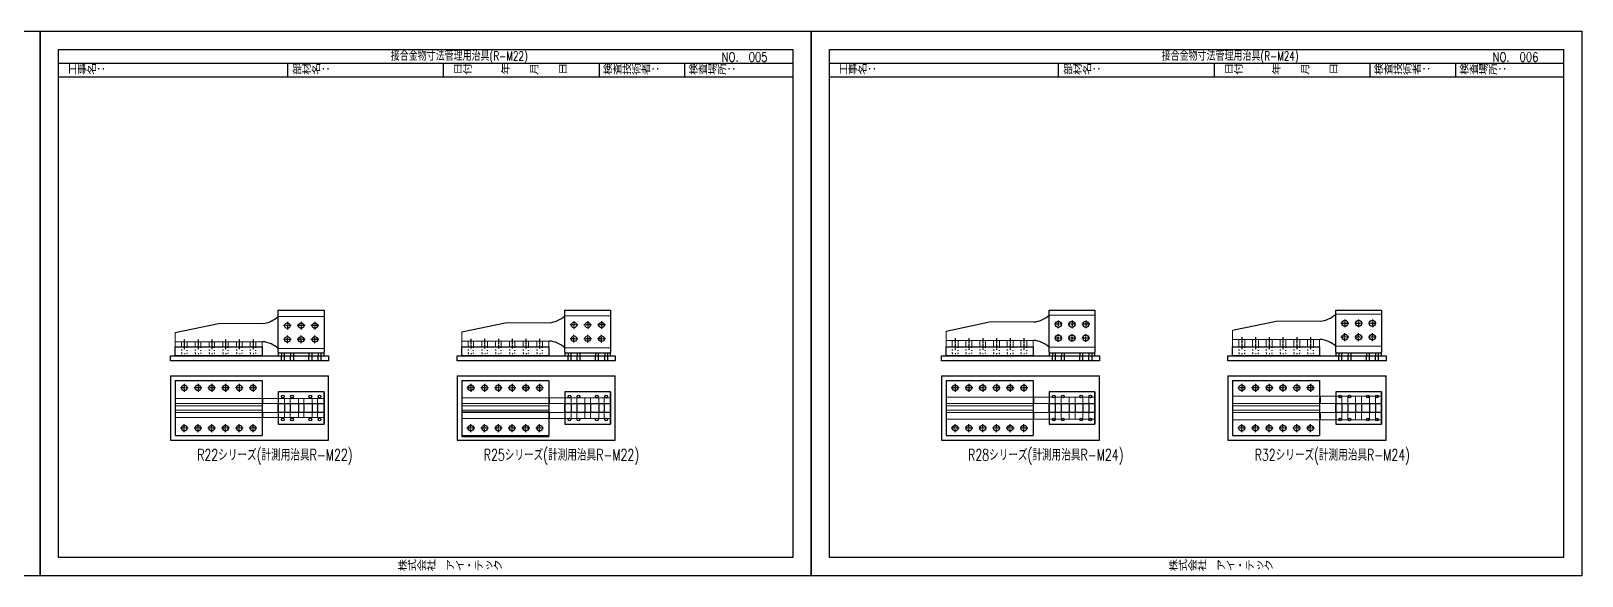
# Model space of a CAD drawing. Header units: millimetres. Extents: x -4568 to 36914, y -114 to 17788.
# Drawn here: x 30146 to 36914, y 1548 to 3924 of the extents above; entities that cross this region are included whole.
import ezdxf

# ---------------------------------------------------------------- set-up
doc = ezdxf.new("R2010")
doc.units = ezdxf.units.MM
doc.header["$LTSCALE"] = 5
doc.linetypes.add('CENTER1', pattern=[10, 6.25, -1.25, 1.25, -1.25])
doc.linetypes.add('DOT', pattern=[2.5, 0.625, -1.875])
doc.layers.get('0').update_dxf_attribs({"color": 255})
for name, color, linetype in [('01', 7, 'Continuous'), ('LAYER6', 7, 'Continuous'), ('溶接', 241, 'Continuous'), ('金物', 142, 'Continuous')]:
    doc.layers.add(name, color=color, linetype=linetype)
doc.styles.get("Standard").update_dxf_attribs({"font": 'simplex.shx', "width": 0.7, "height": 2.5, "bigfont": '@extfont2.shx'})
doc.styles.add('SUNPOU', font='simplex.shx', dxfattribs={"width": 0.7, "bigfont": 'extfont2.shx'})
doc.styles.add('SUNPOU2', font='simplex.shx', dxfattribs={"width": 0.7, "height": 50, "bigfont": 'extfont2.shx'})

msp = doc.modelspace()

# ---------------------------------------------------------------- linework, layer by layer
at = {"linetype": 'Continuous', "lineweight": -3}
for p, q in [((30265.543, 3783.718), (33469.543, 3783.718)), ((30265.543, 3723.718), (33469.543, 3723.718)), ((31265.543, 3723.718), (31265.543, 3783.718)), ((31945.543, 3723.718), (31945.543, 3783.718)), ((32625.543, 3723.718), (32625.543, 3783.718)), ((32998.844, 3723.718), (32998.844, 3783.718)), ((33629.543, 3783.718), (36833.543, 3783.718)), ((33629.543, 3723.718), (36833.543, 3723.718)), ((34629.543, 3723.718), (34629.543, 3783.718)), ((35309.543, 3723.718), (35309.543, 3783.718)), ((35989.543, 3723.718), (35989.543, 3783.718)), ((36362.844, 3723.718), (36362.844, 3783.718))]:
    msp.add_line(p, q, dxfattribs=at)
for points in [[(26821.543, 3923.718), (30185.543, 3923.718), (30185.543, 1547.718), (26821.543, 1547.718)], [(30185.543, 3923.718), (33549.543, 3923.718), (33549.543, 1547.718), (30185.543, 1547.718)], [(33549.543, 3923.718), (36913.543, 3923.718), (36913.543, 1547.718), (33549.543, 1547.718)], [(30265.543, 3843.718), (33469.543, 3843.718), (33469.543, 1627.718), (30265.543, 1627.718)], [(33629.543, 3843.718), (36833.543, 3843.718), (36833.543, 1627.718), (33629.543, 1627.718)]]:
    msp.add_lwpolyline(points, close=True, dxfattribs=at)
at = {"layer": '01', "linetype": 'DOT'}
for p, q in [((30802.297, 2547.112), (30802.297, 2517.112)), ((30802.297, 2517.112), (30826.297, 2517.112)), ((30826.297, 2517.112), (30826.297, 2547.112)), ((30862.297, 2547.112), (30862.297, 2517.112)), ((30862.297, 2517.112), (30886.297, 2517.112)), ((30886.297, 2517.112), (30886.297, 2547.112)), ((30922.297, 2547.112), (30922.297, 2517.112)), ((30922.297, 2517.112), (30946.297, 2517.112)), ((30946.297, 2517.112), (30946.297, 2547.112)), ((30982.297, 2547.112), (30982.297, 2517.112)), ((30982.297, 2517.112), (31006.297, 2517.112)), ((31006.297, 2517.112), (31006.297, 2547.112)), ((31042.297, 2547.112), (31042.297, 2517.112)), ((31042.297, 2517.112), (31066.297, 2517.112)), ((31066.297, 2517.112), (31066.297, 2547.112)), ((31102.297, 2547.112), (31102.297, 2517.112)), ((31102.297, 2517.112), (31126.297, 2517.112)), ((31126.297, 2517.112), (31126.297, 2547.112)), ((32052.85, 2547.112), (32052.85, 2517.112)), ((32052.85, 2517.112), (32076.85, 2517.112)), ((32076.85, 2517.112), (32076.85, 2547.112)), ((32112.85, 2547.112), (32112.85, 2517.112)), ((32112.85, 2517.112), (32136.85, 2517.112)), ((32136.85, 2517.112), (32136.85, 2547.112)), ((32172.85, 2547.112), (32172.85, 2517.112)), ((32172.85, 2517.112), (32196.85, 2517.112)), ((32196.85, 2517.112), (32196.85, 2547.112)), ((32232.85, 2547.112), (32232.85, 2517.112)), ((32232.85, 2517.112), (32256.85, 2517.112)), ((32256.85, 2517.112), (32256.85, 2547.112)), ((32292.85, 2547.112), (32292.85, 2517.112)), ((32292.85, 2517.112), (32316.85, 2517.112)), ((32316.85, 2517.112), (32316.85, 2547.112)), ((32352.85, 2547.112), (32352.85, 2517.112)), ((32352.85, 2517.112), (32376.85, 2517.112)), ((32376.85, 2517.112), (32376.85, 2547.112)), ((34165.297, 2547.112), (34165.297, 2517.112)), ((34165.297, 2517.112), (34191.297, 2517.112)), ((34191.297, 2517.112), (34191.297, 2547.112)), ((34225.297, 2547.112), (34225.297, 2517.112)), ((34225.297, 2517.112), (34251.297, 2517.112)), ((34251.297, 2517.112), (34251.297, 2547.112)), ((34285.297, 2547.112), (34285.297, 2517.112)), ((34285.297, 2517.112), (34311.297, 2517.112)), ((34311.297, 2517.112), (34311.297, 2547.112)), ((34345.297, 2547.112), (34345.297, 2517.112)), ((34345.297, 2517.112), (34371.297, 2517.112)), ((34371.297, 2517.112), (34371.297, 2547.112)), ((34405.297, 2547.112), (34405.297, 2517.112)), ((34405.297, 2517.112), (34431.297, 2517.112)), ((34431.297, 2517.112), (34431.297, 2547.112)), ((34465.297, 2547.112), (34465.297, 2517.112)), ((34465.297, 2517.112), (34491.297, 2517.112)), ((34491.297, 2517.112), (34491.297, 2547.112)), ((35415.85, 2547.112), (35415.85, 2517.112)), ((35415.85, 2517.112), (35441.85, 2517.112)), ((35441.85, 2517.112), (35441.85, 2547.112)), ((35475.85, 2547.112), (35475.85, 2517.112)), ((35475.85, 2517.112), (35501.85, 2517.112)), ((35501.85, 2517.112), (35501.85, 2547.112)), ((35535.85, 2547.112), (35535.85, 2517.112)), ((35535.85, 2517.112), (35561.85, 2517.112)), ((35561.85, 2517.112), (35561.85, 2547.112)), ((35595.85, 2547.112), (35595.85, 2517.112)), ((35595.85, 2517.112), (35621.85, 2517.112)), ((35621.85, 2517.112), (35621.85, 2547.112)), ((35655.85, 2547.112), (35655.85, 2517.112)), ((35655.85, 2517.112), (35681.85, 2517.112)), ((35681.85, 2517.112), (35681.85, 2547.112)), ((35715.85, 2547.112), (35715.85, 2517.112)), ((35715.85, 2517.112), (35741.85, 2517.112)), ((35741.85, 2517.112), (35741.85, 2547.112))]:
    msp.add_line(p, q, dxfattribs=at)
at = {"layer": '01', "linetype": 'Continuous'}
for p, q in [((31238.297, 2519.112), (31238.297, 2507.112)), ((31238.297, 2485.112), (31238.297, 2507.112)), ((31250.297, 2519.112), (31250.297, 2507.112)), ((31250.297, 2507.112), (31250.297, 2485.112)), ((31278.297, 2519.112), (31278.297, 2507.112)), ((31278.297, 2485.112), (31278.297, 2507.112)), ((31290.297, 2519.112), (31290.297, 2507.112)), ((31290.297, 2507.112), (31290.297, 2485.112)), ((31358.297, 2519.112), (31358.297, 2507.112)), ((31358.297, 2485.112), (31358.297, 2507.112)), ((31370.297, 2519.112), (31370.297, 2507.112)), ((31370.297, 2507.112), (31370.297, 2485.112)), ((31398.297, 2519.112), (31398.297, 2507.112)), ((31398.297, 2485.112), (31398.297, 2507.112)), ((31410.297, 2519.112), (31410.297, 2507.112)), ((31410.297, 2507.112), (31410.297, 2485.112)), ((32488.85, 2519.112), (32488.85, 2507.112)), ((32488.85, 2485.112), (32488.85, 2507.112)), ((32500.85, 2519.112), (32500.85, 2507.112)), ((32500.85, 2507.112), (32500.85, 2485.112)), ((32528.85, 2519.112), (32528.85, 2507.112)), ((32528.85, 2485.112), (32528.85, 2507.112)), ((32540.85, 2519.112), (32540.85, 2507.112)), ((32540.85, 2507.112), (32540.85, 2485.112)), ((32608.85, 2519.112), (32608.85, 2507.112)), ((32608.85, 2485.112), (32608.85, 2507.112)), ((32620.85, 2519.112), (32620.85, 2507.112)), ((32620.85, 2507.112), (32620.85, 2485.112)), ((32648.85, 2519.112), (32648.85, 2507.112)), ((32648.85, 2485.112), (32648.85, 2507.112)), ((32660.85, 2519.112), (32660.85, 2507.112)), ((32660.85, 2507.112), (32660.85, 2485.112)), ((34602.297, 2519.112), (34602.297, 2507.112)), ((34602.297, 2485.112), (34602.297, 2507.112)), ((34614.297, 2519.112), (34614.297, 2507.112)), ((34614.297, 2507.112), (34614.297, 2485.112)), ((34642.297, 2519.112), (34642.297, 2507.112)), ((34642.297, 2485.112), (34642.297, 2507.112)), ((34654.297, 2519.112), (34654.297, 2507.112)), ((34654.297, 2507.112), (34654.297, 2485.112)), ((34722.297, 2519.112), (34722.297, 2507.112)), ((34722.297, 2485.112), (34722.297, 2507.112)), ((34734.297, 2519.112), (34734.297, 2507.112)), ((34734.297, 2507.112), (34734.297, 2485.112)), ((34762.297, 2519.112), (34762.297, 2507.112)), ((34762.297, 2485.112), (34762.297, 2507.112)), ((34774.297, 2519.112), (34774.297, 2507.112)), ((34774.297, 2507.112), (34774.297, 2485.112)), ((35852.85, 2519.112), (35852.85, 2507.112)), ((35852.85, 2485.112), (35852.85, 2507.112)), ((35864.85, 2519.112), (35864.85, 2507.112)), ((35864.85, 2507.112), (35864.85, 2485.112)), ((35892.85, 2519.112), (35892.85, 2507.112)), ((35892.85, 2485.112), (35892.85, 2507.112)), ((35904.85, 2519.112), (35904.85, 2507.112)), ((35904.85, 2507.112), (35904.85, 2485.112)), ((35972.85, 2519.112), (35972.85, 2507.112)), ((35972.85, 2485.112), (35972.85, 2507.112)), ((35984.85, 2519.112), (35984.85, 2507.112)), ((35984.85, 2507.112), (35984.85, 2485.112)), ((36012.85, 2519.112), (36012.85, 2507.112)), ((36012.85, 2485.112), (36012.85, 2507.112)), ((36024.85, 2519.112), (36024.85, 2507.112)), ((36024.85, 2507.112), (36024.85, 2485.112)), ((31252.297, 2299.976), (31252.297, 2259.976)), ((31276.297, 2299.976), (31276.297, 2259.976)), ((31312.297, 2299.976), (31312.297, 2259.976)), ((31336.297, 2299.976), (31336.297, 2259.976)), ((31372.297, 2299.976), (31372.297, 2259.976)), ((31396.297, 2299.976), (31396.297, 2259.976)), ((32502.85, 2299.976), (32502.85, 2259.976)), ((32526.85, 2299.976), (32526.85, 2259.976)), ((32562.85, 2299.976), (32562.85, 2259.976)), ((32586.85, 2299.976), (32586.85, 2259.976)), ((32622.85, 2299.976), (32622.85, 2259.976)), ((32646.85, 2299.976), (32646.85, 2259.976)), ((34615.297, 2299.976), (34615.297, 2259.976)), ((34641.297, 2299.976), (34641.297, 2259.976)), ((34675.297, 2299.976), (34675.297, 2259.976)), ((34701.297, 2299.976), (34701.297, 2259.976)), ((34735.297, 2299.976), (34735.297, 2259.976)), ((34761.297, 2299.976), (34761.297, 2259.976)), ((35865.85, 2299.976), (35865.85, 2259.976)), ((35891.85, 2299.976), (35891.85, 2259.976)), ((35925.85, 2299.976), (35925.85, 2259.976)), ((35951.85, 2299.976), (35951.85, 2259.976)), ((35985.85, 2299.976), (35985.85, 2259.976)), ((36011.85, 2299.976), (36011.85, 2259.976))]:
    msp.add_line(p, q, dxfattribs=at)
at = {"layer": '溶接', "linetype": 'Continuous'}
for p, q in [((31224.297, 2523.112), (31224.297, 2707.112)), ((31224.297, 2707.112), (31424.297, 2707.112)), ((31424.297, 2707.112), (31424.297, 2523.112)), ((32474.85, 2523.112), (32474.85, 2707.112)), ((32474.85, 2707.112), (32674.85, 2707.112)), ((32674.85, 2707.112), (32674.85, 2523.112)), ((34588.297, 2523.112), (34588.297, 2707.112)), ((34588.297, 2707.112), (34788.297, 2707.112)), ((34788.297, 2707.112), (34788.297, 2523.112)), ((35838.85, 2523.112), (35838.85, 2707.112)), ((35838.85, 2707.112), (36038.85, 2707.112)), ((36038.85, 2707.112), (36038.85, 2523.112)), ((30754.297, 2507.112), (31444.297, 2507.112)), ((30754.297, 2485.112), (30754.297, 2507.112)), ((30774.297, 2507.112), (30774.297, 2547.112)), ((30774.297, 2547.112), (31154.297, 2547.112)), ((31154.297, 2507.112), (30774.297, 2507.112)), ((31154.297, 2547.112), (31154.297, 2507.112)), ((31224.297, 2523.112), (31224.297, 2507.112)), ((31424.297, 2519.112), (31224.297, 2519.112)), ((31224.297, 2507.112), (31424.297, 2507.112)), ((31424.297, 2507.112), (31424.297, 2523.112)), ((31444.297, 2507.112), (31444.297, 2485.112)), ((32004.85, 2507.112), (32694.85, 2507.112)), ((32004.85, 2485.112), (32004.85, 2507.112)), ((32024.85, 2507.112), (32024.85, 2547.112)), ((32024.85, 2547.112), (32404.85, 2547.112)), ((32404.85, 2507.112), (32024.85, 2507.112)), ((32404.85, 2547.112), (32404.85, 2507.112)), ((32474.85, 2523.112), (32474.85, 2507.112)), ((32674.85, 2519.112), (32474.85, 2519.112)), ((32474.85, 2507.112), (32674.85, 2507.112)), ((32674.85, 2507.112), (32674.85, 2523.112)), ((32694.85, 2507.112), (32694.85, 2485.112)), ((34118.297, 2507.112), (34808.297, 2507.112)), ((34118.297, 2485.112), (34118.297, 2507.112)), ((34138.297, 2507.112), (34138.297, 2547.112)), ((34138.297, 2547.112), (34518.297, 2547.112)), ((34518.297, 2507.112), (34138.297, 2507.112)), ((34518.297, 2547.112), (34518.297, 2507.112)), ((34588.297, 2523.112), (34588.297, 2507.112)), ((34788.297, 2519.112), (34588.297, 2519.112)), ((34588.297, 2507.112), (34788.297, 2507.112)), ((34788.297, 2507.112), (34788.297, 2523.112)), ((34808.297, 2507.112), (34808.297, 2485.112)), ((35368.85, 2507.112), (36058.85, 2507.112)), ((35368.85, 2485.112), (35368.85, 2507.112)), ((35388.85, 2507.112), (35388.85, 2547.112)), ((35388.85, 2547.112), (35768.85, 2547.112)), ((35768.85, 2507.112), (35388.85, 2507.112)), ((35768.85, 2547.112), (35768.85, 2507.112)), ((35838.85, 2523.112), (35838.85, 2507.112)), ((36038.85, 2519.112), (35838.85, 2519.112)), ((35838.85, 2507.112), (36038.85, 2507.112)), ((36038.85, 2507.112), (36038.85, 2523.112)), ((36058.85, 2507.112), (36058.85, 2485.112)), ((31444.297, 2485.112), (30754.297, 2485.112)), ((32694.85, 2485.112), (32004.85, 2485.112)), ((34808.297, 2485.112), (34118.297, 2485.112)), ((36058.85, 2485.112), (35368.85, 2485.112)), ((30754.297, 2419.976), (30754.297, 2139.976)), ((30754.297, 2419.976), (31444.297, 2419.976)), ((30774.297, 2399.976), (30774.297, 2159.976)), ((30774.297, 2399.976), (31154.297, 2399.976)), ((31154.297, 2399.976), (31154.297, 2159.976)), ((31444.297, 2139.976), (31444.297, 2419.976)), ((32004.85, 2419.976), (32004.85, 2139.976)), ((32004.85, 2419.976), (32694.85, 2419.976)), ((32024.85, 2399.976), (32024.85, 2159.976)), ((32024.85, 2399.976), (32404.85, 2399.976)), ((32404.85, 2399.976), (32404.85, 2159.976)), ((32694.85, 2139.976), (32694.85, 2419.976)), ((34118.297, 2419.976), (34118.297, 2139.976)), ((34118.297, 2419.976), (34808.297, 2419.976)), ((34138.297, 2399.976), (34138.297, 2159.976)), ((34138.297, 2399.976), (34518.297, 2399.976)), ((34518.297, 2399.976), (34518.297, 2159.976)), ((34808.297, 2139.976), (34808.297, 2419.976)), ((35368.85, 2419.976), (35368.85, 2139.976)), ((35368.85, 2419.976), (36058.85, 2419.976)), ((35388.85, 2399.976), (35388.85, 2159.976)), ((35388.85, 2399.976), (35768.85, 2399.976)), ((35768.85, 2399.976), (35768.85, 2159.976)), ((36058.85, 2139.976), (36058.85, 2419.976)), ((31224.297, 2349.976), (31224.297, 2209.976)), ((31424.297, 2349.976), (31224.297, 2349.976)), ((31224.297, 2349.976), (31224.297, 2209.976)), ((31424.297, 2209.976), (31424.297, 2349.976)), ((31424.297, 2349.976), (31424.297, 2209.976)), ((32474.85, 2349.976), (32474.85, 2209.976)), ((32674.85, 2349.976), (32474.85, 2349.976)), ((32474.85, 2349.976), (32474.85, 2209.976)), ((32674.85, 2209.976), (32674.85, 2349.976)), ((32674.85, 2349.976), (32674.85, 2209.976)), ((34588.297, 2349.976), (34588.297, 2209.976)), ((34788.297, 2349.976), (34588.297, 2349.976)), ((34588.297, 2349.976), (34588.297, 2209.976)), ((34788.297, 2209.976), (34788.297, 2349.976)), ((34788.297, 2349.976), (34788.297, 2209.976)), ((35838.85, 2349.976), (35838.85, 2209.976)), ((36038.85, 2349.976), (35838.85, 2349.976)), ((35838.85, 2349.976), (35838.85, 2209.976)), ((36038.85, 2209.976), (36038.85, 2349.976)), ((36038.85, 2349.976), (36038.85, 2209.976)), ((31224.297, 2209.976), (31424.297, 2209.976)), ((32474.85, 2209.976), (32674.85, 2209.976)), ((34588.297, 2209.976), (34788.297, 2209.976)), ((35838.85, 2209.976), (36038.85, 2209.976)), ((30754.297, 2139.976), (31444.297, 2139.976)), ((30774.297, 2159.976), (31154.297, 2159.976)), ((32004.85, 2139.976), (32694.85, 2139.976)), ((32024.85, 2159.976), (32404.85, 2159.976)), ((34118.297, 2139.976), (34808.297, 2139.976)), ((34138.297, 2159.976), (34518.297, 2159.976)), ((35368.85, 2139.976), (36058.85, 2139.976)), ((35388.85, 2159.976), (35768.85, 2159.976))]:
    msp.add_line(p, q, dxfattribs=at)
for points in [[(31224.297, 2259.976), (31224.297, 2299.976), (31424.297, 2299.976), (31424.297, 2259.976)], [(32474.85, 2259.976), (32474.85, 2299.976), (32674.85, 2299.976), (32674.85, 2259.976)], [(34588.297, 2259.976), (34588.297, 2299.976), (34788.297, 2299.976), (34788.297, 2259.976)], [(35838.85, 2259.976), (35838.85, 2299.976), (36038.85, 2299.976), (36038.85, 2259.976)]]:
    msp.add_lwpolyline(points, close=True, dxfattribs=at)
for centre, radius in [((31264.297, 2639.112), 12), ((31324.297, 2639.112), 12), ((31384.297, 2639.112), 12), ((32514.85, 2642.112), 12), ((32574.85, 2642.112), 12), ((32634.85, 2642.112), 12), ((34628.297, 2645.112), 13), ((34688.297, 2645.112), 13), ((34748.297, 2645.112), 13), ((35878.85, 2649.112), 13), ((35938.85, 2649.112), 13), ((35998.85, 2649.112), 13), ((31264.297, 2579.112), 12), ((31324.297, 2579.112), 12), ((31384.297, 2579.112), 12), ((32514.85, 2582.112), 12), ((32574.85, 2582.112), 12), ((32634.85, 2582.112), 12), ((34628.297, 2585.112), 13), ((34688.297, 2585.112), 13), ((34748.297, 2585.112), 13), ((35878.85, 2589.112), 13), ((35938.85, 2589.112), 13), ((35998.85, 2589.112), 13), ((30814.297, 2367.976), 12), ((30814.297, 2367.976), 12), ((30874.297, 2367.976), 12), ((30934.297, 2367.976), 12), ((30994.297, 2367.976), 12), ((31054.297, 2367.976), 12), ((31114.297, 2367.976), 12), ((32064.85, 2367.976), 12), ((32064.85, 2367.976), 12), ((32124.85, 2367.976), 12), ((32184.85, 2367.976), 12), ((32244.85, 2367.976), 12), ((32304.85, 2367.976), 12), ((32364.85, 2367.976), 12), ((34178.297, 2367.976), 13), ((34238.297, 2367.976), 13), ((34298.297, 2367.976), 13), ((34358.297, 2367.976), 13), ((34418.297, 2367.976), 13), ((34478.297, 2367.976), 13), ((35428.85, 2367.976), 13), ((35488.85, 2367.976), 13), ((35548.85, 2367.976), 13), ((35608.85, 2367.976), 13), ((35668.85, 2367.976), 13), ((35728.85, 2367.976), 13), ((31244.297, 2329.976), 6), ((31244.297, 2329.976), 6), ((31284.297, 2329.976), 6), ((31284.297, 2329.976), 6), ((31364.297, 2329.976), 6), ((31364.297, 2329.976), 6), ((31404.297, 2329.976), 6), ((31404.297, 2329.976), 6), ((32494.85, 2329.976), 6), ((32494.85, 2329.976), 6), ((32534.85, 2329.976), 6), ((32534.85, 2329.976), 6), ((32614.85, 2329.976), 6), ((32614.85, 2329.976), 6), ((32654.85, 2329.976), 6), ((32654.85, 2329.976), 6), ((34608.297, 2329.976), 6), ((34608.297, 2329.976), 6), ((34648.297, 2329.976), 6), ((34648.297, 2329.976), 6), ((34728.297, 2329.976), 6), ((34728.297, 2329.976), 6), ((34768.297, 2329.976), 6), ((34768.297, 2329.976), 6), ((35858.85, 2329.976), 6), ((35858.85, 2329.976), 6), ((35898.85, 2329.976), 6), ((35898.85, 2329.976), 6), ((35978.85, 2329.976), 6), ((35978.85, 2329.976), 6), ((36018.85, 2329.976), 6), ((36018.85, 2329.976), 6), ((31244.297, 2229.976), 6), ((31244.297, 2229.976), 6), ((31284.297, 2229.976), 6), ((31284.297, 2229.976), 6), ((31364.297, 2229.976), 6), ((31364.297, 2229.976), 6), ((31404.297, 2229.976), 6), ((31404.297, 2229.976), 6), ((32494.85, 2229.976), 6), ((32494.85, 2229.976), 6), ((32534.85, 2229.976), 6), ((32534.85, 2229.976), 6), ((32614.85, 2229.976), 6), ((32614.85, 2229.976), 6), ((32654.85, 2229.976), 6), ((32654.85, 2229.976), 6), ((34608.297, 2229.976), 6), ((34608.297, 2229.976), 6), ((34648.297, 2229.976), 6), ((34648.297, 2229.976), 6), ((34728.297, 2229.976), 6), ((34728.297, 2229.976), 6), ((34768.297, 2229.976), 6), ((34768.297, 2229.976), 6), ((35858.85, 2229.976), 6), ((35858.85, 2229.976), 6), ((35898.85, 2229.976), 6), ((35898.85, 2229.976), 6), ((35978.85, 2229.976), 6), ((35978.85, 2229.976), 6), ((36018.85, 2229.976), 6), ((36018.85, 2229.976), 6), ((30814.297, 2191.976), 12), ((30814.297, 2191.976), 12), ((30874.297, 2191.976), 12), ((30934.297, 2191.976), 12), ((30994.297, 2191.976), 12), ((31054.297, 2191.976), 12), ((31114.297, 2191.976), 12), ((32064.85, 2191.976), 12), ((32064.85, 2191.976), 12), ((32124.85, 2191.976), 12), ((32184.85, 2191.976), 12), ((32244.85, 2191.976), 12), ((32304.85, 2191.976), 12), ((32364.85, 2191.976), 12), ((34178.297, 2191.976), 13), ((34238.297, 2191.976), 13), ((34298.297, 2191.976), 13), ((34358.297, 2191.976), 13), ((34418.297, 2191.976), 13), ((34478.297, 2191.976), 13), ((35428.85, 2191.976), 13), ((35488.85, 2191.976), 13), ((35548.85, 2191.976), 13), ((35608.85, 2191.976), 13), ((35668.85, 2191.976), 13), ((35728.85, 2191.976), 13)]:
    msp.add_circle(centre, radius, dxfattribs=at)
at = {"layer": '金物'}
for p, q in [((30774.297, 2609.112), (30964.297, 2649.112)), ((32024.85, 2612.112), (32214.85, 2652.112)), ((34138.297, 2615.112), (34328.297, 2655.112)), ((35388.85, 2619.112), (35578.85, 2659.112))]:
    msp.add_line(p, q, dxfattribs=at)
at = {"layer": '金物', "lineweight": 18}
for p, q in [((31156.297, 2649.112), (30964.297, 2649.112)), ((31424.297, 2679.112), (31224.297, 2679.112)), ((31424.297, 2539.112), (31424.297, 2679.112)), ((32406.85, 2652.112), (32214.85, 2652.112)), ((32674.85, 2682.112), (32474.85, 2682.112)), ((32674.85, 2542.112), (32674.85, 2682.112)), ((34520.297, 2655.112), (34328.297, 2655.112)), ((34788.297, 2685.112), (34588.297, 2685.112)), ((34788.297, 2545.112), (34788.297, 2685.112)), ((35770.85, 2659.112), (35578.85, 2659.112)), ((36038.85, 2689.112), (35838.85, 2689.112)), ((36038.85, 2549.112), (36038.85, 2689.112)), ((30774.297, 2609.112), (30774.297, 2569.112)), ((32024.85, 2612.112), (32024.85, 2572.112)), ((32024.85, 2572.112), (32024.85, 2547.112)), ((32406.85, 2572.112), (32024.85, 2572.112)), ((32052.85, 2547.112), (32052.85, 2572.112)), ((32076.85, 2547.112), (32076.85, 2572.112)), ((32112.85, 2547.112), (32112.85, 2572.112)), ((32136.85, 2547.112), (32136.85, 2572.112)), ((32172.85, 2547.112), (32172.85, 2572.112)), ((32196.85, 2547.112), (32196.85, 2572.112)), ((32232.85, 2547.112), (32232.85, 2572.112)), ((32256.85, 2547.112), (32256.85, 2572.112)), ((32292.85, 2547.112), (32292.85, 2572.112)), ((32316.85, 2547.112), (32316.85, 2572.112)), ((32352.85, 2547.112), (32352.85, 2572.112)), ((32376.85, 2547.112), (32376.85, 2572.112)), ((32404.85, 2547.112), (32404.85, 2572.112)), ((34138.297, 2615.112), (34138.297, 2575.112)), ((34138.297, 2575.112), (34138.297, 2547.112)), ((34520.297, 2575.112), (34138.297, 2575.112)), ((34165.297, 2547.112), (34165.297, 2575.112)), ((34191.297, 2547.112), (34191.297, 2575.112)), ((34225.297, 2547.112), (34225.297, 2575.112)), ((34251.297, 2547.112), (34251.297, 2575.112)), ((34285.297, 2547.112), (34285.297, 2575.112)), ((34311.297, 2547.112), (34311.297, 2575.112)), ((34345.297, 2547.112), (34345.297, 2575.112)), ((34371.297, 2547.112), (34371.297, 2575.112)), ((34405.297, 2547.112), (34405.297, 2575.112)), ((34431.297, 2547.112), (34431.297, 2575.112)), ((34465.297, 2547.112), (34465.297, 2575.112)), ((34491.297, 2547.112), (34491.297, 2575.112)), ((34518.297, 2547.112), (34518.297, 2575.112)), ((35388.85, 2619.112), (35388.85, 2579.112)), ((35388.85, 2579.112), (35388.85, 2547.112)), ((35770.85, 2579.112), (35388.85, 2579.112)), ((35415.85, 2547.112), (35415.85, 2579.112)), ((35441.85, 2547.112), (35441.85, 2579.112)), ((35475.85, 2547.112), (35475.85, 2579.112)), ((35501.85, 2547.112), (35501.85, 2579.112)), ((35535.85, 2547.112), (35535.85, 2579.112)), ((35561.85, 2547.112), (35561.85, 2579.112)), ((35595.85, 2547.112), (35595.85, 2579.112)), ((35621.85, 2547.112), (35621.85, 2579.112)), ((35655.85, 2547.112), (35655.85, 2579.112)), ((35681.85, 2547.112), (35681.85, 2579.112)), ((35715.85, 2547.112), (35715.85, 2579.112)), ((35741.85, 2547.112), (35741.85, 2579.112)), ((35768.85, 2547.112), (35768.85, 2579.112)), ((30774.297, 2569.112), (30774.297, 2547.112)), ((31156.297, 2569.112), (30774.297, 2569.112)), ((30774.297, 2547.112), (31154.297, 2547.112)), ((30802.297, 2547.112), (30802.297, 2569.112)), ((30826.297, 2547.112), (30826.297, 2569.112)), ((30862.297, 2547.112), (30862.297, 2569.112)), ((30886.297, 2547.112), (30886.297, 2569.112)), ((30922.297, 2547.112), (30922.297, 2569.112)), ((30946.297, 2547.112), (30946.297, 2569.112)), ((30982.297, 2547.112), (30982.297, 2569.112)), ((31006.297, 2547.112), (31006.297, 2569.112)), ((31042.297, 2547.112), (31042.297, 2569.112)), ((31066.297, 2547.112), (31066.297, 2569.112)), ((31102.297, 2547.112), (31102.297, 2569.112)), ((31126.297, 2547.112), (31126.297, 2569.112)), ((31154.297, 2547.112), (31154.297, 2569.112)), ((31424.297, 2539.112), (31224.297, 2539.112)), ((32024.85, 2547.112), (32404.85, 2547.112)), ((32674.85, 2542.112), (32474.85, 2542.112)), ((34138.297, 2547.112), (34518.297, 2547.112)), ((34788.297, 2545.112), (34588.297, 2545.112)), ((35388.85, 2547.112), (35768.85, 2547.112)), ((36038.85, 2549.112), (35838.85, 2549.112)), ((30774.297, 2289.976), (30774.297, 2399.976)), ((30774.297, 2399.976), (31154.297, 2399.976)), ((30774.297, 2289.976), (30774.297, 2382.976)), ((31154.297, 2399.976), (31154.297, 2321.976)), ((31154.297, 2399.976), (31154.297, 2318.976)), ((32024.85, 2289.976), (32024.85, 2399.976)), ((32024.85, 2399.976), (32404.85, 2399.976)), ((32024.85, 2289.976), (32024.85, 2382.976)), ((32404.85, 2399.976), (32404.85, 2318.976)), ((32404.85, 2399.976), (32404.85, 2324.976)), ((34138.297, 2289.976), (34138.297, 2399.976)), ((34138.297, 2399.976), (34518.297, 2399.976)), ((34138.297, 2289.976), (34138.297, 2382.976)), ((34518.297, 2399.976), (34518.297, 2327.976)), ((34518.297, 2399.976), (34518.297, 2318.976)), ((35388.85, 2289.976), (35388.85, 2399.976)), ((35388.85, 2399.976), (35768.85, 2399.976)), ((35388.85, 2289.976), (35388.85, 2382.976)), ((35768.85, 2399.976), (35768.85, 2318.976)), ((35768.85, 2399.976), (35768.85, 2331.976)), ((30774.297, 2321.976), (31424.297, 2321.976)), ((31224.297, 2299.976), (31224.297, 2321.976)), ((31252.25, 2299.342), (31252.25, 2321.342)), ((31276.297, 2299.976), (31276.297, 2321.976)), ((31312.25, 2299.342), (31312.25, 2321.342)), ((31336.297, 2299.976), (31336.297, 2321.976)), ((31372.25, 2299.342), (31372.25, 2321.342)), ((31396.297, 2299.976), (31396.297, 2321.976)), ((31424.297, 2299.976), (31424.297, 2321.976)), ((32024.85, 2324.976), (32674.85, 2324.976)), ((32474.85, 2299.976), (32474.85, 2324.976)), ((32502.85, 2299.976), (32502.85, 2324.976)), ((32526.85, 2299.976), (32526.85, 2324.976)), ((32562.85, 2299.976), (32562.85, 2324.976)), ((32586.85, 2299.976), (32586.85, 2324.976)), ((32622.85, 2299.976), (32622.85, 2324.976)), ((32646.85, 2299.976), (32646.85, 2324.976)), ((32674.85, 2299.976), (32674.85, 2324.976)), ((34138.297, 2327.976), (34788.297, 2327.976)), ((34588.297, 2299.976), (34588.297, 2327.976)), ((34615.297, 2299.976), (34615.297, 2327.976)), ((34641.297, 2299.976), (34641.297, 2327.976)), ((34675.297, 2299.976), (34675.297, 2327.976)), ((34701.297, 2299.976), (34701.297, 2327.976)), ((34735.297, 2299.976), (34735.297, 2327.976)), ((34761.297, 2299.976), (34761.297, 2327.976)), ((34788.297, 2299.976), (34788.297, 2327.976)), ((35388.85, 2331.976), (36038.85, 2331.976)), ((35838.85, 2299.976), (35838.85, 2331.976)), ((35865.85, 2299.976), (35865.85, 2331.976)), ((35891.85, 2299.976), (35891.85, 2331.976)), ((35925.85, 2299.976), (35925.85, 2331.976)), ((35951.85, 2299.976), (35951.85, 2331.976)), ((35985.85, 2299.976), (35985.85, 2331.976)), ((36011.85, 2299.976), (36011.85, 2331.976)), ((36038.85, 2299.976), (36038.85, 2331.976)), ((31424.297, 2299.976), (30774.297, 2299.976)), ((31154.297, 2289.976), (30774.297, 2289.976)), ((30774.297, 2269.976), (30774.297, 2159.976)), ((31154.297, 2269.976), (30774.297, 2269.976)), ((30774.297, 2269.976), (30774.297, 2176.976)), ((31424.297, 2259.976), (30774.297, 2259.976)), ((30774.297, 2237.976), (31424.297, 2237.976)), ((31154.297, 2299.976), (31154.297, 2289.976)), ((31154.297, 2299.976), (31154.297, 2289.976)), ((31154.297, 2259.976), (31154.297, 2269.976)), ((31154.297, 2176.976), (31154.297, 2240.976)), ((31154.297, 2159.976), (31154.297, 2237.976)), ((31224.297, 2259.976), (31224.297, 2237.976)), ((31252.25, 2259.342), (31252.25, 2237.342)), ((31276.297, 2259.976), (31276.297, 2237.976)), ((31312.25, 2259.342), (31312.25, 2237.342)), ((31336.297, 2259.976), (31336.297, 2237.976)), ((31372.25, 2259.342), (31372.25, 2237.342)), ((31396.297, 2259.976), (31396.297, 2237.976)), ((31424.297, 2259.976), (31424.297, 2237.976)), ((32674.85, 2299.976), (32024.85, 2299.976)), ((32404.85, 2289.976), (32024.85, 2289.976)), ((32024.85, 2269.976), (32024.85, 2176.976)), ((32404.85, 2269.976), (32024.85, 2269.976)), ((32404.85, 2263.976), (32024.85, 2263.976)), ((32024.85, 2263.976), (32024.85, 2153.976)), ((32674.85, 2259.976), (32024.85, 2259.976)), ((32024.85, 2234.976), (32674.85, 2234.976)), ((32404.85, 2299.976), (32404.85, 2289.976)), ((32404.85, 2299.976), (32404.85, 2289.976)), ((32404.85, 2259.976), (32404.85, 2269.976)), ((32404.85, 2253.976), (32404.85, 2263.976)), ((32404.85, 2176.976), (32404.85, 2240.976)), ((32474.85, 2259.976), (32474.85, 2234.976)), ((32502.85, 2234.976), (32502.85, 2259.976)), ((32526.85, 2234.976), (32526.85, 2259.976)), ((32562.85, 2234.976), (32562.85, 2259.976)), ((32586.85, 2234.976), (32586.85, 2259.976)), ((32622.85, 2234.976), (32622.85, 2259.976)), ((32646.85, 2234.976), (32646.85, 2259.976)), ((32674.85, 2259.976), (32674.85, 2234.976)), ((34788.297, 2299.976), (34138.297, 2299.976)), ((34518.297, 2289.976), (34138.297, 2289.976)), ((34138.297, 2269.976), (34138.297, 2159.976)), ((34518.297, 2269.976), (34138.297, 2269.976)), ((34138.297, 2269.976), (34138.297, 2176.976)), ((34788.297, 2259.976), (34138.297, 2259.976)), ((34518.297, 2299.976), (34518.297, 2289.976)), ((34518.297, 2299.976), (34518.297, 2289.976)), ((34518.297, 2259.976), (34518.297, 2269.976)), ((34588.297, 2259.976), (34588.297, 2231.976)), ((34615.297, 2231.976), (34615.297, 2259.976)), ((34641.297, 2231.976), (34641.297, 2259.976)), ((34675.297, 2231.976), (34675.297, 2259.976)), ((34701.297, 2231.976), (34701.297, 2259.976)), ((34735.297, 2231.976), (34735.297, 2259.976)), ((34761.297, 2231.976), (34761.297, 2259.976)), ((34788.297, 2259.976), (34788.297, 2231.976)), ((36038.85, 2299.976), (35388.85, 2299.976)), ((35768.85, 2289.976), (35388.85, 2289.976)), ((35388.85, 2269.976), (35388.85, 2176.976)), ((35388.85, 2269.976), (35388.85, 2159.976)), ((35768.85, 2269.976), (35388.85, 2269.976)), ((36038.85, 2259.976), (35388.85, 2259.976)), ((35768.85, 2299.976), (35768.85, 2289.976)), ((35768.85, 2299.976), (35768.85, 2289.976)), ((35768.85, 2259.976), (35768.85, 2269.976)), ((35838.85, 2259.976), (35838.85, 2227.976)), ((35865.85, 2227.976), (35865.85, 2259.976)), ((35891.85, 2227.976), (35891.85, 2259.976)), ((35925.85, 2227.976), (35925.85, 2259.976)), ((35951.85, 2227.976), (35951.85, 2259.976)), ((35985.85, 2227.976), (35985.85, 2259.976)), ((36011.85, 2227.976), (36011.85, 2259.976)), ((36038.85, 2259.976), (36038.85, 2227.976)), ((32404.85, 2153.976), (32404.85, 2228.976)), ((34138.297, 2231.976), (34788.297, 2231.976)), ((34518.297, 2159.976), (34518.297, 2231.976)), ((35388.85, 2227.976), (36038.85, 2227.976)), ((35768.85, 2159.976), (35768.85, 2227.976)), ((30774.297, 2159.976), (31154.297, 2159.976)), ((32024.85, 2153.976), (32404.85, 2153.976)), ((34138.297, 2159.976), (34518.297, 2159.976)), ((35388.85, 2159.976), (35768.85, 2159.976))]:
    msp.add_line(p, q, dxfattribs=at)
at = {"layer": '金物', "linetype": 'CENTER1', "ltscale": 0.3}
for p, q in [((31264.297, 2656.112), (31264.297, 2622.112)), ((31324.297, 2656.112), (31324.297, 2622.112)), ((31384.297, 2656.112), (31384.297, 2622.112)), ((32531.85, 2642.112), (32497.85, 2642.112)), ((32514.85, 2659.112), (32514.85, 2625.112)), ((32591.85, 2642.112), (32557.85, 2642.112)), ((32574.85, 2659.112), (32574.85, 2625.112)), ((32651.85, 2642.112), (32617.85, 2642.112)), ((32634.85, 2659.112), (32634.85, 2625.112)), ((34645.297, 2645.112), (34611.297, 2645.112)), ((34628.297, 2662.112), (34628.297, 2628.112)), ((34705.297, 2645.112), (34671.297, 2645.112)), ((34688.297, 2662.112), (34688.297, 2628.112)), ((34765.297, 2645.112), (34731.297, 2645.112)), ((34748.297, 2662.112), (34748.297, 2628.112)), ((35895.85, 2649.112), (35861.85, 2649.112)), ((35878.85, 2666.112), (35878.85, 2632.112)), ((35955.85, 2649.112), (35921.85, 2649.112)), ((35938.85, 2666.112), (35938.85, 2632.112)), ((36015.85, 2649.112), (35981.85, 2649.112)), ((35998.85, 2666.112), (35998.85, 2632.112)), ((30814.297, 2579.112), (30814.297, 2537.112)), ((30874.297, 2579.112), (30874.297, 2537.112)), ((30934.297, 2579.112), (30934.297, 2537.112)), ((30994.297, 2579.112), (30994.297, 2537.112)), ((31054.297, 2579.112), (31054.297, 2537.112)), ((31114.297, 2579.112), (31114.297, 2537.112)), ((31281.297, 2639.112), (31247.297, 2639.112)), ((31281.297, 2579.112), (31247.297, 2579.112)), ((31264.297, 2562.112), (31264.297, 2596.112)), ((31341.297, 2639.112), (31307.297, 2639.112)), ((31341.297, 2579.112), (31307.297, 2579.112)), ((31324.297, 2562.112), (31324.297, 2596.112)), ((31401.297, 2639.112), (31367.297, 2639.112)), ((31401.297, 2579.112), (31367.297, 2579.112)), ((31384.297, 2562.112), (31384.297, 2596.112)), ((32064.85, 2582.112), (32064.85, 2537.112)), ((32124.85, 2582.112), (32124.85, 2537.112)), ((32184.85, 2582.112), (32184.85, 2537.112)), ((32244.85, 2582.112), (32244.85, 2537.112)), ((32304.85, 2582.112), (32304.85, 2537.112)), ((32364.85, 2582.112), (32364.85, 2537.112)), ((32531.85, 2582.112), (32497.85, 2582.112)), ((32514.85, 2565.112), (32514.85, 2599.112)), ((32591.85, 2582.112), (32557.85, 2582.112)), ((32574.85, 2565.112), (32574.85, 2599.112)), ((32651.85, 2582.112), (32617.85, 2582.112)), ((32634.85, 2565.112), (32634.85, 2599.112)), ((34178.297, 2585.112), (34178.297, 2533.112)), ((34238.297, 2585.112), (34238.297, 2533.112)), ((34298.297, 2585.112), (34298.297, 2533.112)), ((34358.297, 2585.112), (34358.297, 2533.112)), ((34418.297, 2585.112), (34418.297, 2533.112)), ((34478.297, 2585.112), (34478.297, 2533.112)), ((34645.297, 2585.112), (34611.297, 2585.112)), ((34628.297, 2568.112), (34628.297, 2602.112)), ((34705.297, 2585.112), (34671.297, 2585.112)), ((34688.297, 2568.112), (34688.297, 2602.112)), ((34765.297, 2585.112), (34731.297, 2585.112)), ((34748.297, 2568.112), (34748.297, 2602.112)), ((35428.85, 2589.112), (35428.85, 2537.112)), ((35488.85, 2589.112), (35488.85, 2537.112)), ((35548.85, 2589.112), (35548.85, 2537.112)), ((35608.85, 2589.112), (35608.85, 2537.112)), ((35668.85, 2589.112), (35668.85, 2537.112)), ((35728.85, 2589.112), (35728.85, 2537.112)), ((35895.85, 2589.112), (35861.85, 2589.112)), ((35878.85, 2572.112), (35878.85, 2606.112)), ((35955.85, 2589.112), (35921.85, 2589.112)), ((35938.85, 2572.112), (35938.85, 2606.112)), ((36015.85, 2589.112), (35981.85, 2589.112)), ((35998.85, 2572.112), (35998.85, 2606.112)), ((30814.297, 2384.976), (30814.297, 2350.976)), ((30874.297, 2384.976), (30874.297, 2350.976)), ((30934.297, 2384.976), (30934.297, 2350.976)), ((30994.297, 2384.976), (30994.297, 2350.976)), ((31054.297, 2384.976), (31054.297, 2350.976)), ((31114.297, 2384.976), (31114.297, 2350.976)), ((32064.85, 2384.976), (32064.85, 2350.976)), ((32124.85, 2384.976), (32124.85, 2350.976)), ((32184.85, 2384.976), (32184.85, 2350.976)), ((32244.85, 2384.976), (32244.85, 2350.976)), ((32304.85, 2384.976), (32304.85, 2350.976)), ((32364.85, 2384.976), (32364.85, 2350.976)), ((34178.297, 2384.976), (34178.297, 2350.976)), ((34238.297, 2384.976), (34238.297, 2350.976)), ((34298.297, 2384.976), (34298.297, 2350.976)), ((34358.297, 2384.976), (34358.297, 2350.976)), ((34418.297, 2384.976), (34418.297, 2350.976)), ((34478.297, 2384.976), (34478.297, 2350.976)), ((35428.85, 2384.976), (35428.85, 2350.976)), ((35488.85, 2384.976), (35488.85, 2350.976)), ((35548.85, 2384.976), (35548.85, 2350.976)), ((35608.85, 2384.976), (35608.85, 2350.976)), ((35668.85, 2384.976), (35668.85, 2350.976)), ((35728.85, 2384.976), (35728.85, 2350.976)), ((30831.297, 2367.976), (30797.297, 2367.976)), ((30891.297, 2367.976), (30857.297, 2367.976)), ((30951.297, 2367.976), (30917.297, 2367.976)), ((31011.297, 2367.976), (30977.297, 2367.976)), ((31071.297, 2367.976), (31037.297, 2367.976)), ((31131.297, 2367.976), (31097.297, 2367.976)), ((32081.85, 2367.976), (32047.85, 2367.976)), ((32141.85, 2367.976), (32107.85, 2367.976)), ((32201.85, 2367.976), (32167.85, 2367.976)), ((32261.85, 2367.976), (32227.85, 2367.976)), ((32321.85, 2367.976), (32287.85, 2367.976)), ((32381.85, 2367.976), (32347.85, 2367.976)), ((34195.297, 2367.976), (34161.297, 2367.976)), ((34255.297, 2367.976), (34221.297, 2367.976)), ((34315.297, 2367.976), (34281.297, 2367.976)), ((34375.297, 2367.976), (34341.297, 2367.976)), ((34435.297, 2367.976), (34401.297, 2367.976)), ((34495.297, 2367.976), (34461.297, 2367.976)), ((35445.85, 2367.976), (35411.85, 2367.976)), ((35505.85, 2367.976), (35471.85, 2367.976)), ((35565.85, 2367.976), (35531.85, 2367.976)), ((35625.85, 2367.976), (35591.85, 2367.976)), ((35685.85, 2367.976), (35651.85, 2367.976)), ((35745.85, 2367.976), (35711.85, 2367.976)), ((30831.297, 2191.976), (30797.297, 2191.976)), ((30814.297, 2174.976), (30814.297, 2208.976)), ((30891.297, 2191.976), (30857.297, 2191.976)), ((30874.297, 2174.976), (30874.297, 2208.976)), ((30951.297, 2191.976), (30917.297, 2191.976)), ((30934.297, 2174.976), (30934.297, 2208.976)), ((31011.297, 2191.976), (30977.297, 2191.976)), ((30994.297, 2174.976), (30994.297, 2208.976)), ((31071.297, 2191.976), (31037.297, 2191.976)), ((31054.297, 2174.976), (31054.297, 2208.976)), ((31131.297, 2191.976), (31097.297, 2191.976)), ((31114.297, 2174.976), (31114.297, 2208.976)), ((32081.85, 2191.976), (32047.85, 2191.976)), ((32064.85, 2174.976), (32064.85, 2208.976)), ((32141.85, 2191.976), (32107.85, 2191.976)), ((32124.85, 2174.976), (32124.85, 2208.976)), ((32201.85, 2191.976), (32167.85, 2191.976)), ((32184.85, 2174.976), (32184.85, 2208.976)), ((32261.85, 2191.976), (32227.85, 2191.976)), ((32244.85, 2174.976), (32244.85, 2208.976)), ((32321.85, 2191.976), (32287.85, 2191.976)), ((32304.85, 2174.976), (32304.85, 2208.976)), ((32381.85, 2191.976), (32347.85, 2191.976)), ((32364.85, 2174.976), (32364.85, 2208.976)), ((34195.297, 2191.976), (34161.297, 2191.976)), ((34178.297, 2174.976), (34178.297, 2208.976)), ((34255.297, 2191.976), (34221.297, 2191.976)), ((34238.297, 2174.976), (34238.297, 2208.976)), ((34315.297, 2191.976), (34281.297, 2191.976)), ((34298.297, 2174.976), (34298.297, 2208.976)), ((34375.297, 2191.976), (34341.297, 2191.976)), ((34358.297, 2174.976), (34358.297, 2208.976)), ((34435.297, 2191.976), (34401.297, 2191.976)), ((34418.297, 2174.976), (34418.297, 2208.976)), ((34495.297, 2191.976), (34461.297, 2191.976)), ((34478.297, 2174.976), (34478.297, 2208.976)), ((35445.85, 2191.976), (35411.85, 2191.976)), ((35428.85, 2174.976), (35428.85, 2208.976)), ((35505.85, 2191.976), (35471.85, 2191.976)), ((35488.85, 2174.976), (35488.85, 2208.976)), ((35565.85, 2191.976), (35531.85, 2191.976)), ((35548.85, 2174.976), (35548.85, 2208.976)), ((35625.85, 2191.976), (35591.85, 2191.976)), ((35608.85, 2174.976), (35608.85, 2208.976)), ((35685.85, 2191.976), (35651.85, 2191.976)), ((35668.85, 2174.976), (35668.85, 2208.976)), ((35745.85, 2191.976), (35711.85, 2191.976)), ((35728.85, 2174.976), (35728.85, 2208.976))]:
    msp.add_line(p, q, dxfattribs=at)
at = {"layer": '金物', "ltscale": 2}
for p, q in [((31156.297, 2321.976), (31156.297, 2299.976)), ((32406.85, 2324.976), (32406.85, 2299.976)), ((34520.297, 2327.976), (34520.297, 2299.976)), ((35770.85, 2331.976), (35770.85, 2299.976)), ((31156.297, 2259.976), (31156.297, 2237.976)), ((32406.85, 2259.976), (32406.85, 2234.976)), ((34520.297, 2259.976), (34520.297, 2231.976)), ((35770.85, 2259.976), (35770.85, 2227.976))]:
    msp.add_line(p, q, dxfattribs=at)
at = {"layer": '金物', "ltscale": 2.5}
for centre, radius in [((31264.297, 2639.112), 12), ((31324.297, 2639.112), 12), ((31384.297, 2639.112), 12), ((32514.85, 2642.112), 12), ((32574.85, 2642.112), 12), ((32634.85, 2642.112), 12), ((34628.297, 2645.112), 13), ((34688.297, 2645.112), 13), ((34748.297, 2645.112), 13), ((35878.85, 2649.112), 13), ((35938.85, 2649.112), 13), ((35998.85, 2649.112), 13), ((31264.297, 2579.112), 12), ((31324.297, 2579.112), 12), ((31384.297, 2579.112), 12), ((32514.85, 2582.112), 12), ((32574.85, 2582.112), 12), ((32634.85, 2582.112), 12), ((34628.297, 2585.112), 13), ((34688.297, 2585.112), 13), ((34748.297, 2585.112), 13), ((35878.85, 2589.112), 13), ((35938.85, 2589.112), 13), ((35998.85, 2589.112), 13), ((30814.297, 2367.976), 12), ((30874.297, 2367.976), 12), ((30934.297, 2367.976), 12), ((30994.297, 2367.976), 12), ((31054.297, 2367.976), 12), ((31114.297, 2367.976), 12), ((32064.85, 2367.976), 12), ((32124.85, 2367.976), 12), ((32184.85, 2367.976), 12), ((32244.85, 2367.976), 12), ((32304.85, 2367.976), 12), ((32364.85, 2367.976), 12), ((34178.297, 2367.976), 13), ((34238.297, 2367.976), 13), ((34298.297, 2367.976), 13), ((34358.297, 2367.976), 13), ((34418.297, 2367.976), 13), ((34478.297, 2367.976), 13), ((35428.85, 2367.976), 13), ((35488.85, 2367.976), 13), ((35548.85, 2367.976), 13), ((35608.85, 2367.976), 13), ((35668.85, 2367.976), 13), ((35728.85, 2367.976), 13), ((30814.297, 2191.976), 12), ((30874.297, 2191.976), 12), ((30934.297, 2191.976), 12), ((30994.297, 2191.976), 12), ((31054.297, 2191.976), 12), ((31114.297, 2191.976), 12), ((32064.85, 2191.976), 12), ((32124.85, 2191.976), 12), ((32184.85, 2191.976), 12), ((32244.85, 2191.976), 12), ((32304.85, 2191.976), 12), ((32364.85, 2191.976), 12), ((34178.297, 2191.976), 13), ((34238.297, 2191.976), 13), ((34298.297, 2191.976), 13), ((34358.297, 2191.976), 13), ((34418.297, 2191.976), 13), ((34478.297, 2191.976), 13), ((35428.85, 2191.976), 13), ((35488.85, 2191.976), 13), ((35548.85, 2191.976), 13), ((35608.85, 2191.976), 13), ((35668.85, 2191.976), 13), ((35728.85, 2191.976), 13)]:
    msp.add_circle(centre, radius, dxfattribs=at)
at = {"layer": '金物', "ltscale": 2}
for centre, start, end in [((31148.507, 2758.835), 274.0609412, 313.5509458), ((32399.06, 2761.835), 274.0609412, 313.5509458), ((34512.507, 2764.835), 274.0609412, 313.5509458), ((35763.06, 2768.835), 274.0609412, 313.5509458), ((32399.06, 2462.388), 46.4490542, 85.9390588), ((34512.507, 2465.388), 46.4490542, 85.9390588), ((35763.06, 2469.388), 46.4490542, 85.9390588), ((31148.507, 2459.388), 46.4490542, 85.9390588)]:
    msp.add_arc(centre, 110, start, end, dxfattribs=at)

# ---------------------------------------------------------------- texts
at = {"layer": '01', "linetype": 'Continuous', "style": 'SUNPOU2', "width": 0.7}
for s, p in [('R22シリーズ(計測用治具R-M22)', (30870.676, 2050.66)), ('R25シリーズ(計測用治具R-M22)', (32121.229, 2050.66)), ('R28シリーズ(計測用治具R-M24)', (34234.676, 2050.66)), ('R32シリーズ(計測用治具R-M24)', (35485.229, 2050.66))]:
    msp.add_text(s, height=50, dxfattribs=at).set_placement(p)
at = {"layer": 'LAYER6', "color": 0, "linetype": 'Continuous', "lineweight": -3, "style": 'SUNPOU', "width": 0.7}
for s, p in [('接合金物寸法管理用治具(R-M22)', (31715.372, 3794.645)), ('接合金物寸法管理用治具(R-M24)', (35079.372, 3794.645))]:
    msp.add_text(s, height=40, dxfattribs=at).set_placement(p)
at = {"layer": 'LAYER6', "color": 0, "linetype": 'Continuous', "lineweight": -3, "width": 0.8}
for s, p in [('NO.  005', (33159.332, 3789.927)), ('NO.  006', (36523.332, 3789.927)), ('工事名：', (30305.552, 3734.645)), ('部材名：', (31285.377, 3734.645)), ('日付\u3000\u3000\u3000年\u3000\u3000月\u3000\u3000日', (31986.762, 3734.645)), ('検査技術者：', (32641.286, 3734.645)), ('検査場所：', (33014.587, 3734.645)), ('工事名：', (33669.552, 3734.645)), ('部材名：', (34649.377, 3734.645)), ('日付\u3000\u3000\u3000年\u3000\u3000月\u3000\u3000日', (35350.762, 3734.645)), ('検査技術者：', (36005.286, 3734.645)), ('検査場所：', (36378.587, 3734.645)), ('株式会社\u3000アイ・テック', (31745.636, 1570.473)), ('株式会社\u3000アイ・テック', (31745.636, 1570.473)), ('株式会社\u3000アイ・テック', (35109.636, 1570.473)), ('株式会社\u3000アイ・テック', (35109.636, 1570.473))]:
    msp.add_text(s, height=40, dxfattribs=at).set_placement(p)

doc.saveas('drawing.dxf')
